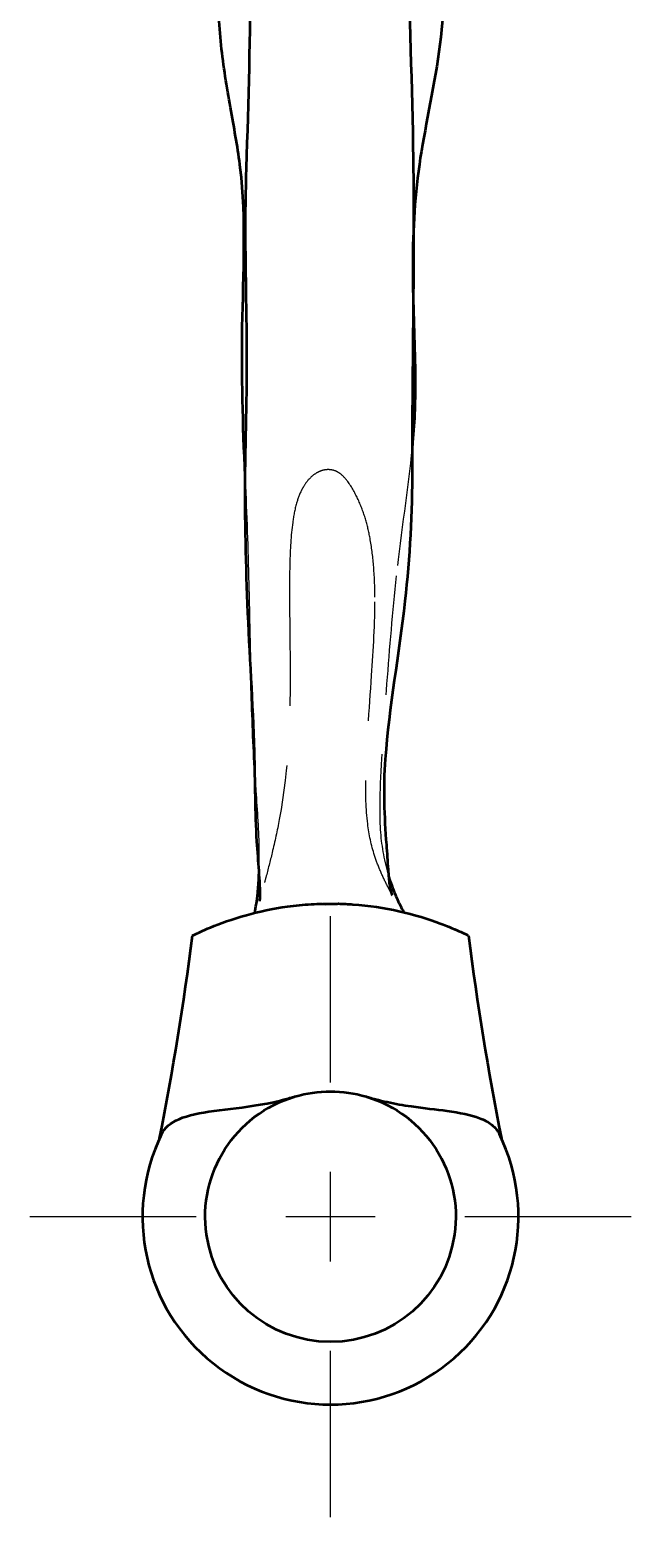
# Model space of a CAD drawing. Header units: millimetres. Extents: x 0 to 420, y 0 to 297.
# Drawn here: x 251.58 to 263.58, y 62.97 to 92.66 of the extents above; entities that cross this region are included whole.
import ezdxf

# ---------------------------------------------------------------- set-up
doc = ezdxf.new("R2010")
doc.units = ezdxf.units.MM
doc.header["$LTSCALE"] = 0.75
doc.linetypes.add('CENTER2', pattern=[28.575, 19.05, -3.175, 3.175, -3.175])
doc.linetypes.add('HIDDEN2', pattern=[4.7625, 3.175, -1.5875])
for name, color, linetype, lineweight in [('Hidden', 7, 'HIDDEN2', 25), ('Smart Centers', 7, 'CENTER2', 25), ('Visible', 7, 'Continuous', 50)]:
    doc.layers.add(name, color=color, linetype=linetype, lineweight=lineweight)

# ---------------------------------------------------------------- blocks, each defined once
blk = doc.blocks.new('*U9')
at = {"layer": 'Smart Centers', "color": 0, "linetype": 'Continuous', "ltscale": 0.75, "transparency": 16777216}
for p, q in [((0, -0.892969), (0, 0.892969)), ((-0.892969, 0), (0.892969, 0))]:
    blk.add_line(p, q, dxfattribs=at)
blk = doc.blocks.new('*U14')
at = {"layer": 'Smart Centers', "color": 0, "ltscale": 0.75, "transparency": 16777216}
for p, q in [((0, 2.678906), (0, 6)), ((-6, 0), (-2.678906, 0)), ((2.678906, 0), (6, 0)), ((0, -6), (0, -2.678906))]:
    blk.add_line(p, q, dxfattribs=at)
at = {"layer": 'Smart Centers', "color": 0, "linetype": 'Continuous', "ltscale": 0.75, "transparency": 16777216}
for p, q in [((0, -0.892969), (0, 0.892969)), ((-0.892969, 0), (0.892969, 0))]:
    blk.add_line(p, q, dxfattribs=at)

msp = doc.modelspace()

# ---------------------------------------------------------------- linework, layer by layer
at = {"layer": 'Hidden'}
msp.add_open_spline([(259.2068, 84.3275), (259.122, 83.4835), (258.9827, 82.6268), (258.8896, 81.7602)], degree=3, dxfattribs=at)
for points, knots in [([(255.9545, 81.6074), (255.9376, 82.2963), (255.9157, 82.9881), (255.8798, 83.7051), (255.8786, 83.729), (255.8774, 83.753)], [0, 0, 0, 0, 0.84234113, 0.84234113, 0.87149595, 0.87149595, 0.87149595, 0.87149595]), ([(258.1292, 83.2814), (258.0723, 83.4038), (258.0056, 83.5311), (257.8794, 83.7005), (257.8322, 83.754), (257.7442, 83.8207), (257.7084, 83.8414), (257.6271, 83.8721), (257.5798, 83.8804), (257.4924, 83.8803), (257.4511, 83.8738), (257.3674, 83.8489), (257.3246, 83.8289), (257.2379, 83.7746), (257.1945, 83.7378), (257.1069, 83.6453), (257.0649, 83.5864), (257.0222, 83.5119), (257.015, 83.4986), (257.0081, 83.4853)], [0, 0, 0, 0, 0.17058057, 0.17058057, 0.25478307, 0.25478307, 0.30348795, 0.30348795, 0.35921696, 0.35921696, 0.4083931, 0.4083931, 0.46406913, 0.46406913, 0.53129601, 0.53129601, 0.6171783, 0.6171783, 0.63541684, 0.63541684, 0.63541684, 0.63541684]), ([(257.0081, 83.4853), (256.962, 83.3967), (256.9281, 83.3031), (256.865, 83.0832), (256.8414, 82.9557), (256.7867, 82.5628), (256.7728, 82.2847), (256.7624, 81.8516), (256.7611, 81.6993), (256.7608, 81.5471)], [0, 0, 0, 0, 0.12138524, 0.12138524, 0.28719057, 0.28719057, 0.62884209, 0.62884209, 0.81150314, 0.81150314, 0.81150314, 0.81150314]), ([(258.4641, 81.3343), (258.4628, 81.5489), (258.4543, 81.7636), (258.4209, 82.1578), (258.3978, 82.3394), (258.3419, 82.6434), (258.3127, 82.7714), (258.2372, 83.0246), (258.1892, 83.1525), (258.1292, 83.2814)], [0, 0, 0, 0, 0.25800956, 0.25800956, 0.48718107, 0.48718107, 0.66464998, 0.66464998, 0.84429256, 0.84429256, 0.84429256, 0.84429256]), ([(258.8896, 81.7602), (258.8126, 81.0445), (258.753, 80.3228), (258.6482, 78.9359), (258.5986, 78.2612), (258.5581, 77.2802), (258.552, 76.949), (258.5978, 76.3437), (258.6528, 76.0468), (258.737, 75.7682)], [0, 0, 0, 0, 0.86997, 0.86997, 1.6762383, 1.6762383, 2.1094132, 2.1094132, 2.5161264, 2.5161264, 2.5161264, 2.5161264]), ([(256.0019, 79.6252), (255.9878, 80.1287), (255.9771, 80.6329), (255.962, 81.2934), (255.9584, 81.4504), (255.9545, 81.6074)], [1.98429825, 1.98429825, 1.98429825, 1.98429825, 2.60005235, 2.60005235, 2.79206302, 2.79206302, 2.79206302, 2.79206302]), ([(256.7608, 81.5471), (256.7598, 81.0419), (256.7688, 80.5374), (256.7774, 78.991), (256.7528, 77.931), (256.5148, 76.6765), (256.4663, 76.4541), (256.3741, 76.0675), (256.331, 75.8994), (256.2752, 75.6897), (256.2614, 75.6385), (256.2405, 75.5607), (256.2326, 75.5314), (256.2159, 75.4688), (256.2078, 75.4384), (256.1953, 75.3898), (256.1907, 75.3712), (256.1811, 75.3316), (256.1778, 75.3161), (256.1723, 75.2884), (256.1699, 75.2732), (256.169, 75.2665), (256.169, 75.2661), (256.169, 75.2661)], [0, 0, 0, 0, 0.6063439, 0.6063439, 1.8659842, 1.8659842, 2.13865, 2.13865, 2.3438036, 2.3438036, 2.4115849, 2.4115849, 2.456995, 2.456995, 2.5210816, 2.5210816, 2.5877615, 2.5877615, 2.6975342, 2.6975342, 2.8265689, 2.8265689, 2.8447058, 2.8447058, 2.8447058, 2.8447058]), ([(258.8064, 75.3858), (258.8064, 75.3858), (258.8055, 75.3879), (258.7999, 75.3997), (258.7935, 75.4128), (258.7769, 75.4455), (258.7706, 75.458), (258.7481, 75.5019), (258.728, 75.5409), (258.6636, 75.6693), (258.6155, 75.7699), (258.5302, 75.97), (258.4911, 76.0729), (258.3914, 76.3824), (258.3473, 76.5964), (258.2836, 77.1106), (258.2768, 77.4144), (258.2906, 78.4021), (258.3527, 79.0866), (258.4342, 80.2914), (258.4672, 80.8138), (258.4641, 81.3343)], [2.6290171, 2.6290171, 2.6290171, 2.6290171, 2.6780519, 2.6780519, 2.7494956, 2.7494956, 2.7825582, 2.7825582, 2.8497555, 2.8497555, 2.9841296, 2.9841296, 3.1162708, 3.1162708, 3.3751446, 3.3751446, 3.7391676, 3.7391676, 4.5631704, 4.5631704, 5.1888565, 5.1888565, 5.1888565, 5.1888565]), ([(256.1535, 75.8713), (256.1576, 75.9998), (256.1588, 76.1315), (256.1534, 76.6649), (256.1225, 77.0681), (256.0863, 77.6221), (256.0774, 77.7723), (256.0692, 77.9227)], [0.44132366, 0.44132366, 0.44132366, 0.44132366, 0.60433625, 0.60433625, 1.10328807, 1.10328807, 1.2884041, 1.2884041, 1.2884041, 1.2884041]), ([(257.7348, 75.2168), (257.7043, 75.2176), (257.673, 75.2181), (257.4772, 75.2201), (257.3226, 75.2143), (257.1956, 75.2066)], [-1.62386531, -1.62386531, -1.62386531, -1.62386531, -1.60195931, -1.60195931, -1.49076603, -1.49076603, -1.49076603, -1.49076603])]:
    msp.add_open_spline(points, degree=3, knots=knots, dxfattribs=at)
at = {"layer": 'Visible', "extrusion": (-1e-16, 0, -1)}
for radius, start, end in [(6.25, 91.4365, 91.45329), (2.5, 106.50479, 73.49521), (2.5, 73.49521, 106.50479)]:
    msp.add_arc((-257.5781, 68.9688), radius, start, end, dxfattribs=at)
at = {"layer": 'Visible'}
for centre, radius, start, end in [((196.0087, 82.05), 59.2899, 348.79664, 352.762328), ((319.1475, 82.05), 59.2899, 187.237672, 191.20336), ((257.5781, 68.9688), 3.75, 153.9815, 26.0185)]:
    msp.add_arc(centre, radius, start, end, dxfattribs=at)
for points, knots in [([(259.2272, 97.3952), (259.2332, 96.4034), (259.1596, 95.4222), (259.137, 92.9871), (259.2088, 91.531), (259.2535, 88.0427), (259.2058, 85.972), (259.2063, 83.9108)], [0, 0, 0, 0, 1.1912727, 1.1912727, 2.9485289, 2.9485289, 5.4239673, 5.4239673, 5.4239673, 5.4239673]), ([(255.8803, 84.0185), (255.8889, 84.6315), (255.9085, 85.2443), (255.9114, 85.9616), (255.9115, 86.066), (255.9101, 86.484), (255.9056, 86.7981), (255.886, 88.0462), (255.8723, 88.9691), (255.9445, 91.2355), (255.9898, 92.5708), (255.9614, 94.9253), (255.9226, 95.9513), (255.9419, 96.9843)], [0, 0, 0, 0, 0.7357055, 0.7357055, 0.8609993, 0.8609993, 1.2373242, 1.2373242, 2.3660581, 2.3660581, 3.9753905, 3.9753905, 5.2179146, 5.2179146, 5.2179146, 5.2179146]), ([(255.4064, 92.2762), (255.3151, 93.1162), (255.3031, 93.9742), (255.2679, 95.0591), (255.2595, 95.2934), (255.2487, 95.5275)], [0, 0, 0, 0, 1.0214712, 1.0214712, 1.3028834, 1.3028834, 1.3028834, 1.3028834]), ([(259.7958, 92.6607), (259.7158, 91.8736), (259.5409, 91.0999), (259.2894, 89.6536), (259.2325, 88.9452), (259.1986, 86.98), (259.3417, 85.736), (259.2131, 84.391), (259.21, 84.3593), (259.2068, 84.3275)], [0, 0, 0, 0, 0.953196, 0.953196, 1.8881521, 1.8881521, 3.528985, 3.528985, 3.5686167, 3.5686167, 3.5686167, 3.5686167]), ([(255.8774, 83.753), (255.8271, 84.7792), (255.8026, 85.7884), (255.8371, 87.7939), (255.9015, 88.8795), (255.7357, 90.2687), (255.665, 90.6477), (255.5224, 91.4393), (255.4521, 91.8556), (255.4064, 92.2762)], [0.871496, 0.871496, 0.871496, 0.871496, 2.1197575, 2.1197575, 3.5233232, 3.5233232, 4.016185, 4.016185, 4.5276474, 4.5276474, 4.5276474, 4.5276474]), ([(256.169, 75.2661), (256.169, 75.2661), (256.17, 75.2744), (256.172, 75.3043), (256.1727, 75.3189), (256.1743, 75.3663), (256.1748, 75.4056), (256.1736, 75.4966), (256.172, 75.5491), (256.1657, 75.6882), (256.16, 75.7784), (256.1402, 76.0608), (256.124, 76.2587), (256.0737, 77.0477), (256.0793, 77.6433), (256.0324, 79.221), (255.9647, 80.2119), (255.924, 81.2018)], [2.8447058, 2.8447058, 2.8447058, 2.8447058, 2.9245355, 2.9245355, 2.9706268, 2.9706268, 3.0450028, 3.0450028, 3.122423, 3.122423, 3.2419972, 3.2419972, 3.4919117, 3.4919117, 4.2357439, 4.2357439, 5.4299515, 5.4299515, 5.4299515, 5.4299515]), ([(259.0622, 81.2529), (258.9418, 80.1971), (258.7498, 79.1447), (258.6241, 77.5215), (258.6507, 76.9524), (258.7053, 76.2282), (258.715, 76.0602), (258.7305, 75.8442), (258.7347, 75.7909), (258.7443, 75.6897), (258.7498, 75.6415), (258.7611, 75.5633), (258.7667, 75.5313), (258.7831, 75.4527), (258.7933, 75.4211), (258.8037, 75.3918), (258.8064, 75.3858), (258.8064, 75.3858)], [0, 0, 0, 0, 1.2782256, 1.2782256, 1.9899998, 1.9899998, 2.2012204, 2.2012204, 2.2720698, 2.2720698, 2.3450249, 2.3450249, 2.4113796, 2.4113796, 2.5451555, 2.5451555, 2.6290171, 2.6290171, 2.6290171, 2.6290171]), ([(256.066, 75.0331), (256.0778, 75.0881), (256.0891, 75.1482), (256.1094, 75.2822), (256.1183, 75.3537), (256.1363, 75.5351), (256.1443, 75.6507), (256.1511, 75.8027), (256.1524, 75.8369), (256.1535, 75.8713)], [0, 0, 0, 0, 0.13167615, 0.13167615, 0.24538878, 0.24538878, 0.39765963, 0.39765963, 0.44132366, 0.44132366, 0.44132366, 0.44132366]), ([(258.765, 75.6794), (258.8098, 75.5432), (258.8576, 75.4232), (258.9415, 75.2348), (258.9788, 75.1605), (259.0266, 75.0711), (259.0335, 75.0583), (259.0406, 75.0452)], [0, 0, 0, 0, 0.20175576, 0.20175576, 0.39067622, 0.39067622, 0.42192334, 0.42192334, 0.42192334, 0.42192334]), ([(254.8262, 74.5803), (254.8262, 74.5803), (254.8378, 74.586), (254.9139, 74.6228), (255.0256, 74.6763), (255.3677, 74.8182), (255.6131, 74.9093), (256.1479, 75.0583), (256.4261, 75.119), (256.8776, 75.1813), (257.0358, 75.1972), (257.1957, 75.207)], [-1.6896517, -1.6896517, -1.6896517, -1.6896517, -1.5274716, -1.5274716, -1.1547739, -1.1547739, -0.7211829, -0.7211829, -0.3480617, -0.3480617, -0.153847, -0.153847, -0.153847, -0.153847]), ([(257.4189, 75.2103), (257.5063, 75.2087), (257.587, 75.2103), (257.6795, 75.2138), (257.7081, 75.2152), (257.7348, 75.2168)], [-0.148757645, -0.148757645, -0.148757645, -0.148757645, -0.134035142, -0.134035142, -0.126719038, -0.126719038, -0.126719038, -0.126719038]), ([(257.7366, 75.2167), (257.833, 75.2143), (257.9292, 75.2096), (258.3468, 75.1797), (258.6564, 75.1319), (259.2573, 74.9978), (259.5391, 74.908), (259.9401, 74.7583), (260.0821, 74.6963), (260.2593, 74.6151), (260.3087, 74.5908), (260.3282, 74.5812), (260.3301, 74.5803), (260.3301, 74.5803)], [-3.3142087, -3.3142087, -3.3142087, -3.3142087, -3.198438, -3.198438, -2.8088773, -2.8088773, -2.3711391, -2.3711391, -2.0303632, -2.0303632, -1.7542864, -1.7542864, -1.6896518, -1.6896518, -1.6896518, -1.6896518]), ([(254.2082, 70.6137), (254.2237, 70.6456), (254.2417, 70.6751), (254.3515, 70.8213), (254.4925, 70.906), (254.9114, 71.0341), (255.1723, 71.0716), (255.7621, 71.1445), (256.0877, 71.1796), (256.5221, 71.2738), (256.5994, 71.2923), (256.7181, 71.3232), (256.7594, 71.3345), (256.8231, 71.3526), (256.8455, 71.3591), (256.8679, 71.3657)], [0, 0, 0, 0, 0.0914042, 0.0914042, 0.4862153, 0.4862153, 0.880909, 0.880909, 1.2537767, 1.2537767, 1.3345918, 1.3345918, 1.3778721, 1.3778721, 1.4014268, 1.4014268, 1.4014268, 1.4014268]), ([(258.2884, 71.3657), (258.3104, 71.3592), (258.3325, 71.3528), (258.3958, 71.3348), (258.4369, 71.3236), (258.5549, 71.2927), (258.6316, 71.2744), (258.8696, 71.2227), (259.0285, 71.1956), (259.4402, 71.1358), (259.6807, 71.111), (260.1583, 71.045), (260.3776, 71.003), (260.648, 70.9003), (260.729, 70.857), (260.8611, 70.7509), (260.9114, 70.6888), (260.9481, 70.6137)], [1.5439085, 1.5439085, 1.5439085, 1.5439085, 1.5715538, 1.5715538, 1.6228798, 1.6228798, 1.7182651, 1.7182651, 1.9185858, 1.9185858, 2.2477321, 2.2477321, 2.6383277, 2.6383277, 2.8545877, 2.8545877, 3.0713431, 3.0713431, 3.0713431, 3.0713431])]:
    msp.add_open_spline(points, degree=3, knots=knots, dxfattribs=at)
for points in [[(259.8929, 95.9949), (259.881, 94.8831), (259.9079, 93.7625), (259.7958, 92.6607)], [(255.924, 81.2018), (255.8855, 82.1374), (255.8671, 83.078), (255.8803, 84.0185)], [(259.2063, 83.9108), (259.2065, 83.0232), (259.1626, 82.1334), (259.0622, 81.2529)], [(256.0692, 77.9227), (256.0383, 78.488), (256.0179, 79.0561), (256.0019, 79.6252)], [(258.737, 75.7682), (258.746, 75.7383), (258.7553, 75.7088), (258.765, 75.6794)], [(257.1957, 75.207), (257.266, 75.21), (257.3406, 75.2116), (257.4189, 75.2103)]]:
    msp.add_open_spline(points, degree=3, dxfattribs=at)

# ---------------------------------------------------------------- block references
at = {"layer": 'Smart Centers', "ltscale": 0.75}
for name in ['*U14', '*U9']:
    msp.add_blockref(name, (257.5781, 68.9688), dxfattribs=at)

doc.saveas('drawing.dxf')
